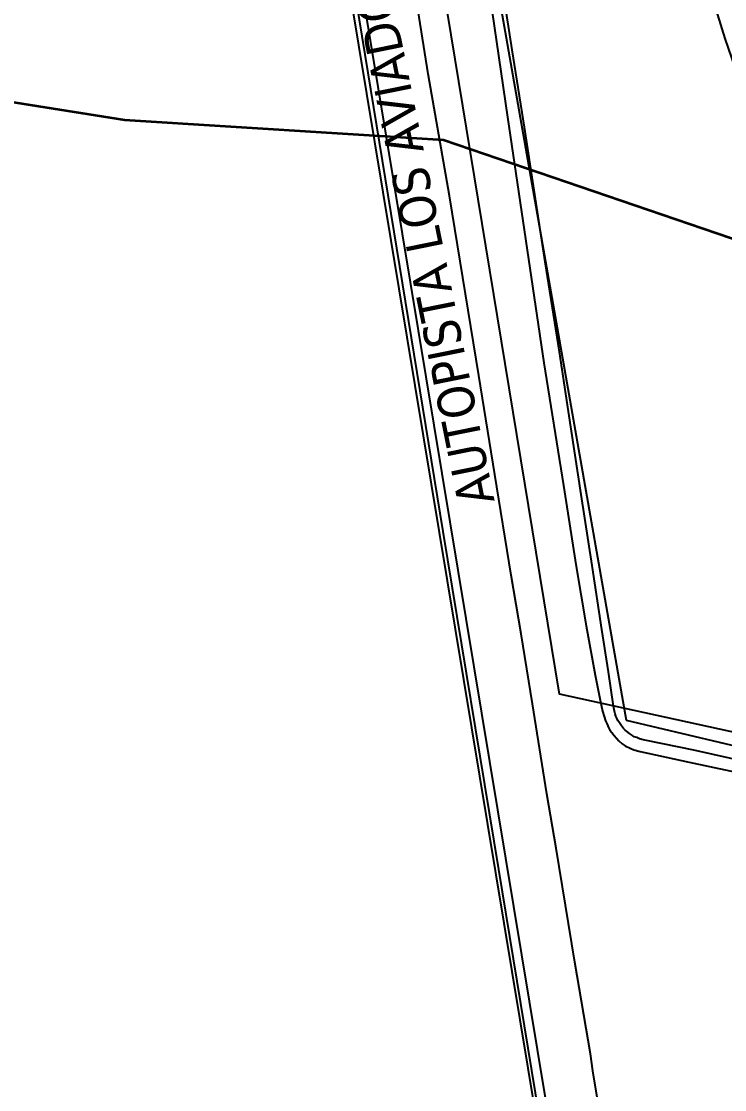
# Model space of a CAD drawing. Header units: metres. Extents: x 2 to 659295185, y -28 to 1124222152.
# Drawn here: x 655176.5 to 655419, y 1125971.7 to 1126339.9 of the extents above; entities that cross this region are included whole.
import ezdxf
from ezdxf.enums import TextEntityAlignment as Align

# ---------------------------------------------------------------- set-up
doc = ezdxf.new("R2010")
doc.units = ezdxf.units.M
doc.header["$MEASUREMENT"] = 0
doc.linetypes.add('DASHDOT', pattern=[1, 0.5, -0.25, 0, -0.25])
for name, color, linetype in [('CALLES', 1, 'CONTINUOUS'), ('División Parroquial', 130, 'CONTINUOUS'), ('MANZANA', 30, 'CONTINUOUS'), ('Parcelas', 140, 'CONTINUOUS')]:
    doc.layers.add(name, color=color, linetype=linetype)
doc.layers.add('LOCALES ASIGNADOS', color=41, linetype='DASHDOT', lineweight=0)
doc.layers.add('PARCELA', color=140, linetype='CONTINUOUS', lineweight=40)
doc.styles.get("Standard").update_dxf_attribs({"font": 'tahoma.ttf'})

msp = doc.modelspace()

# ---------------------------------------------------------------- hatches: boundary and pattern name
at = {"layer": 'LOCALES ASIGNADOS'}
h = msp.add_hatch(color=256, dxfattribs=at)
edge = h.paths.add_edge_path()
edge.add_arc((219491.1056, 1054914.3756), 441878.9229, 9.308049718, 9.309563548, ccw=False)
edge.add_line((655551.8097, 1126384.9626), (655564.5398, 1126387.0492))
edge.add_line((655564.5398, 1126387.0492), (655562.5867, 1126398.9652))
edge.add_line((655562.5867, 1126398.9652), (655552.3922, 1126397.2942))
edge.add_line((655552.3922, 1126397.2942), (655552.4569, 1126396.8995))
edge.add_line((655552.4569, 1126396.8995), (655549.9212, 1126396.4839))

# ---------------------------------------------------------------- linework, layer by layer
at = {"layer": 'División Parroquial', "color": 1, "flags": 128}
for points in [[(655287.7106, 1127348.8559), (655228.0766, 1127160.7042), (655213.6547, 1127078.0111), (655204.4193, 1126981.0608), (655204.4193, 1126915.2642), (655228.2993, 1126747.0884), (655417.4425, 1125604.451)], [(655415.1901, 1125592.4496), (655226.0469, 1126735.087), (655202.1669, 1126903.2628), (655202.1669, 1126969.0594), (655211.4023, 1127066.0096), (655225.8243, 1127148.7028), (655285.4582, 1127336.8545)]]:
    msp.add_lwpolyline(points, dxfattribs=at)
at = {"layer": 'MANZANA', "lineweight": -3}
for p, q in [((655246, 1126890), (655385, 1126099)), ((655385, 1126099), (655876, 1125983))]:
    msp.add_line(p, q, dxfattribs=at)
at = {"layer": 'MANZANA', "linetype": 'Continuous', "lineweight": -2}
for p, q in [((655333.2358, 1126381.3283), (655344.0874, 1126306.8235)), ((655316.7359, 1126321.7505), (655308.7374, 1126372.2602)), ((655324.0417, 1126279.749), (655316.7359, 1126321.7505)), ((655344.0874, 1126306.8235), (655356.6128, 1126222.1607)), ((655334.1759, 1126217.8616), (655324.0417, 1126279.749)), ((655356.6128, 1126222.1607), (655363.3744, 1126179.9493)), ((655339.6923, 1126183.7086), (655334.1759, 1126217.8616)), ((655345.3243, 1126149.0056), (655339.6923, 1126183.7086)), ((655363.3744, 1126179.9493), (655367.7694, 1126151.985)), ((655367.7694, 1126151.985), (655371.2574, 1126131.5392)), ((655348.804, 1126128.7797), (655345.3243, 1126149.0056)), ((655371.2574, 1126131.5392), (655374.2919, 1126114.5226)), ((655352.7455, 1126104.6946), (655348.804, 1126128.7797)), ((655374.2919, 1126114.5226), (655376.0813, 1126105.8944)), ((655376.0813, 1126105.8944), (655376.8646, 1126102.1452)), ((655357.7013, 1126073.631), (655352.7455, 1126104.6946)), ((655376.8646, 1126102.1452), (655377.4171, 1126100.2655)), ((655377.4171, 1126100.2655), (655377.8624, 1126098.8258)), ((655377.8624, 1126098.8258), (655378.4148, 1126097.6161)), ((655378.4148, 1126097.6161), (655378.9673, 1126096.5063)), ((655378.9673, 1126096.5063), (655379.4126, 1126095.6265)), ((655379.4126, 1126095.6265), (655380.0722, 1126094.7467)), ((655380.0722, 1126094.7467), (655380.8474, 1126093.7569)), ((655380.8474, 1126093.7569), (655381.6142, 1126092.8771)), ((655381.6142, 1126092.8771), (655382.4965, 1126091.8773)), ((655382.4965, 1126091.8773), (655383.5932, 1126090.8875)), ((655383.5932, 1126090.8875), (655384.6982, 1126090.2276)), ((655384.6982, 1126090.2276), (655386.5617, 1126089.2478)), ((655386.5617, 1126089.2478), (655387.6584, 1126088.8079)), ((655387.6584, 1126088.8079), (655389.8518, 1126088.268)), ((655389.8518, 1126088.268), (655406.7393, 1126084.5787)), ((655406.7393, 1126084.5787), (655442.0563, 1126076.9903)), ((655360.8512, 1126054.9548), (655357.7013, 1126073.631)), ((655367.2747, 1126015.6128), (655360.8512, 1126054.9548)), ((655372.6675, 1125983.9992), (655367.2747, 1126015.6128)), ((655373.4591, 1125978.1504), (655372.6675, 1125983.9992)), ((655375.7102, 1125964.9931), (655373.4591, 1125978.1504))]:
    msp.add_line(p, q, dxfattribs=at)
at = {"layer": 'MANZANA', "lineweight": -2}
for p, q in [((655345.7365, 1126330.0588), (655341.1106, 1126360.0127)), ((655291.8664, 1126346.7454), (655321.8071, 1126164.0526)), ((655349.9089, 1126303.4242), (655345.7365, 1126330.0588)), ((655357.1241, 1126257.0036), (655349.9089, 1126303.4242)), ((655361.9644, 1126225.95), (655357.1241, 1126257.0036)), ((655365.1225, 1126205.3941), (655361.9644, 1126225.95)), ((655369.5258, 1126176.76), (655365.1225, 1126205.3941)), ((655373.2447, 1126152.3349), (655369.5258, 1126176.76)), ((655321.8071, 1126164.0526), (655340.9457, 1126047.5663)), ((655376.6337, 1126130.3394), (655373.2447, 1126152.3349)), ((655378.8848, 1126115.6424), (655376.6337, 1126130.3394)), ((655380.6907, 1126103.8148), (655378.8848, 1126115.6424)), ((655381.0288, 1126102.1552), (655380.6907, 1126103.8148)), ((655381.2514, 1126101.2753), (655381.0288, 1126102.1552)), ((655381.474, 1126100.3955), (655381.2514, 1126101.2753)), ((655381.8039, 1126099.7257), (655381.474, 1126100.3955)), ((655382.1337, 1126098.9558), (655381.8039, 1126099.7257)), ((655382.6862, 1126098.076), (655382.1337, 1126098.9558)), ((655383.3541, 1126097.0862), (655382.6862, 1126098.076)), ((655384.121, 1126096.1964), (655383.3541, 1126097.0862)), ((655384.6734, 1126095.6465), (655384.121, 1126096.1964)), ((655385.1105, 1126095.2066), (655384.6734, 1126095.6465)), ((655386.1, 1126094.4367), (655385.1105, 1126095.2066)), ((655387.1967, 1126093.7769), (655386.1, 1126094.4367)), ((655387.7491, 1126093.337), (655387.1967, 1126093.7769)), ((655388.6232, 1126093.017), (655387.7491, 1126093.337)), ((655389.6127, 1126092.5771), (655388.6232, 1126093.017)), ((655390.8248, 1126092.2472), (655389.6127, 1126092.5771)), ((655392.0287, 1126092.0372), (655390.8248, 1126092.2472)), ((655408.372, 1126088.6779), (655392.0287, 1126092.0372)), ((655427.3457, 1126084.4488), (655408.372, 1126088.6779)), ((655340.9457, 1126047.5663), (655362.3354, 1125917.3828))]:
    msp.add_line(p, q, dxfattribs=at)
at = {"layer": 'PARCELA', "lineweight": -3}
msp.add_lwpolyline([(655656, 1126858), (655735, 1126366), (655757, 1126231), (655746, 1126229), (655644, 1126213), (655643, 1126218), (655619, 1126214), (655627, 1126166), (655601, 1126162), (655597, 1126150), (655584, 1126141), (655585, 1126140), (655591, 1126133), (655563, 1126107), (655603, 1126067), (655600, 1126056), (655362, 1126108), (655294, 1126522), (655249, 1126801)], dxfattribs=at)
msp.add_lwpolyline([(655656, 1126858), (655735, 1126366), (655757, 1126231), (655746, 1126229), (655644, 1126213), (655643, 1126218), (655619, 1126214), (655627, 1126166), (655601, 1126162), (655597, 1126150), (655584, 1126141), (655585, 1126140), (655591, 1126133), (655563, 1126107), (655603, 1126067), (655600, 1126056), (655362, 1126108), (655294, 1126522), (655249, 1126801)], dxfattribs=at)
msp.add_lwpolyline([(655656, 1126858), (655735, 1126366), (655757, 1126231), (655746, 1126229), (655644, 1126213), (655643, 1126218), (655619, 1126214), (655627, 1126166), (655601, 1126162), (655597, 1126150), (655584, 1126141), (655585, 1126140), (655591, 1126133), (655563, 1126107), (655603, 1126067), (655600, 1126056), (655362, 1126108), (655294, 1126522), (655249, 1126801)], dxfattribs=at)
msp.add_lwpolyline([(655656, 1126858), (655735, 1126366), (655757, 1126231), (655746, 1126229), (655644, 1126213), (655643, 1126218), (655619, 1126214), (655627, 1126166), (655601, 1126162), (655597, 1126150), (655584, 1126141), (655585, 1126140), (655591, 1126133), (655563, 1126107), (655603, 1126067), (655600, 1126056), (655362, 1126108), (655294, 1126522), (655249, 1126801)], dxfattribs=at)
at = {"layer": 'Parcelas', "lineweight": 35}
for points in [[(654470, 1126472), (654602, 1126450), (654805, 1126395), (654923, 1126360), (654983, 1126353), (655092, 1126325), (655212, 1126306), (655322, 1126299), (655454, 1126254), (655548, 1126239), (655632, 1125729), (654198, 1126040), (654293, 1126040), (654470, 1126472)], [(654470, 1126472), (654602, 1126450), (654805, 1126395), (654923, 1126360), (654983, 1126353), (655092, 1126325), (655212, 1126306), (655322, 1126299), (655454, 1126254), (655548, 1126239), (655632, 1125729), (654198, 1126040), (654293, 1126040)]]:
    msp.add_lwpolyline(points, dxfattribs=at)
at = {"layer": 'Parcelas', "lineweight": -3}
msp.add_lwpolyline([(655407, 1126373), (655419, 1126334), (655427, 1126311), (655450, 1126258), (655470, 1126227), (655488, 1126195), (655518, 1126139), (655542, 1126099), (655569, 1126079), (655592, 1126071), (655606, 1126082), (655630, 1126102), (655649, 1126122), (655663, 1126152), (655658, 1126217), (655647, 1126289), (655665, 1126303), (655670, 1126341)], dxfattribs=at)

# ---------------------------------------------------------------- texts
at = {"layer": 'CALLES', "color": 0}
msp.add_text('AUTOPISTA LOS AVIADORES', height=12.645316, rotation=101.422355, dxfattribs=at).set_placement((655312.6336, 1126276.57), align=Align.MIDDLE)

doc.saveas('drawing.dxf')
